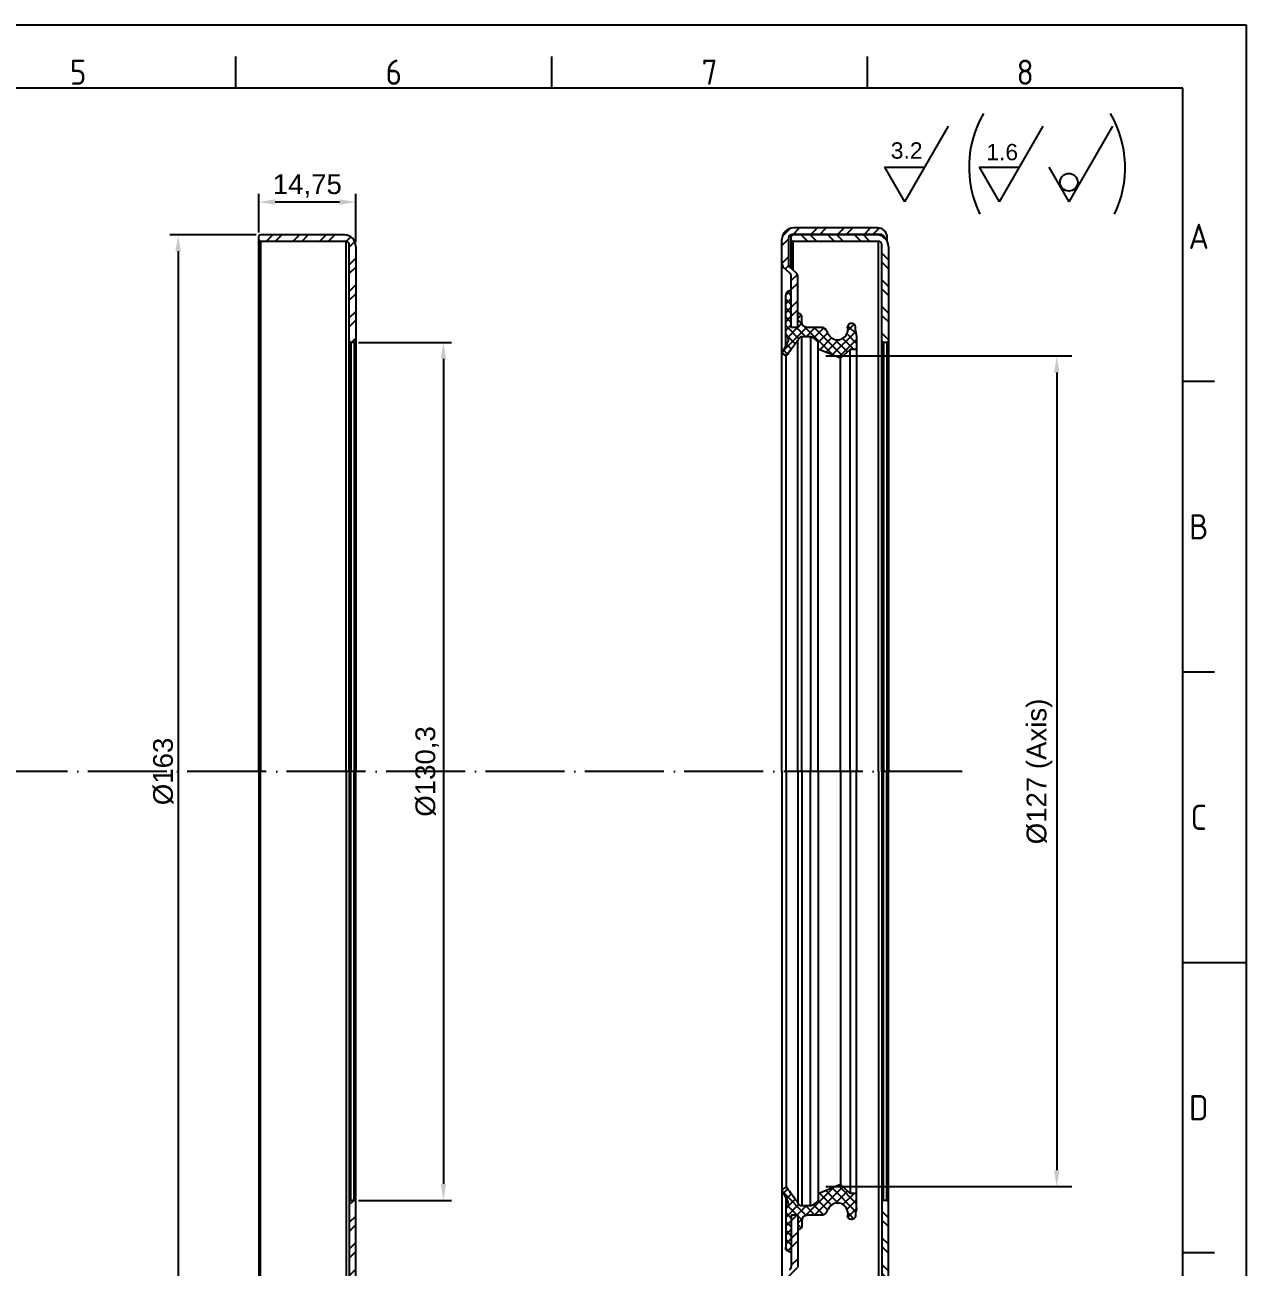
# Model space of a CAD drawing. Header units: millimetres. Extents: x 2461 to 2864, y 1142 to 1427.
# Drawn here: x 2678.4 to 2863.9, y 1237.9 to 1426.5 of the extents above; entities that cross this region are included whole.
import ezdxf
from ezdxf.enums import TextEntityAlignment as Align

# ---------------------------------------------------------------- set-up
doc = ezdxf.new("R2010")
doc.units = ezdxf.units.MM
doc.linetypes.add('ACAD_ISO04W100', pattern=[30, 24, -3, 0, -3])
doc.linetypes.add('ACAD_ISO05W100', pattern=[33, 24, -3, 0, -3, 0, -3])
for name, color, linetype, lineweight in [('AM_0', 7, 'Continuous', 25), ('AM_4', 1, 'ACAD_ISO04W100', 25), ('AM_5', 3, 'Continuous', 25), ('AM_BOR', 2, 'ACAD_ISO05W100', 35)]:
    doc.layers.add(name, color=color, linetype=linetype, lineweight=lineweight)
doc.styles.add('ACISOTS', font='isocp.shx', dxfattribs={"height": 1})
doc.styles.get("Standard").update_dxf_attribs({"font": 'arial.ttf'})
doc.dimstyles.new('ISO-25', dxfattribs={"dimtxt": 3, "dimasz": 2.5, "dimexe": 1.25, "dimexo": 0.625, "dimtad": 1, "dimtxsty": 'Standard', "dimcen": 2.5, "dimadec": 0, "dimazin": 0, "dimtfac": 1, "dimtmove": 0, "dimatfit": 3, "dimfxl": 1, "dimarcsym": 0})
pattern_1 = [(45, (843.178, 26.0278), (-2.0205576, 2.0205576), []), (45, (844.525, 26.0278), (-2.0205576, 2.0205576), [])]
pattern_2 = [(135, (843.178, 26.0278), (-2.0205576, -2.0205576), []), (135, (843.178, 27.3749), (-2.0205576, -2.0205576), [])]
pattern_3 = [(135, (843.1781, 26.0278), (-0.6735192, -0.6735192), []), (225, (843.1781, 26.0278), (0.6735192, -0.6735192), [])]

# ---------------------------------------------------------------- blocks, each defined once
blk = doc.blocks.new('A3 ZTL')
for p, q in [((401.17, 280.82), (19.57, 280.82)), ((401.17, 9.78), (401.17, 280.82))]:
    blk.add_line(p, q)
at = {"layer": 'AM_BOR', "color": 135, "linetype": 'Continuous', "lineweight": 25}
for p, q in [((0, 290.61), (410.96, 290.61)), ((410.96, 290.61), (410.96, 0))]:
    blk.add_line(p, q, dxfattribs=at)
at = {"layer": 'AM_BOR', "color": 135, "lineweight": 25}
for p, q in [((254.4, 280.82), (254.4, 285.71)), ((303.33, 280.82), (303.33, 285.71)), ((352.25, 280.82), (352.25, 285.71)), ((406.07, 235.32), (401.17, 235.32)), ((406.07, 190.31), (401.17, 190.31)), ((401.17, 145.3), (410.96, 145.3)), ((406.07, 100.29), (401.17, 100.29))]:
    blk.add_line(p, q, dxfattribs=at)
at = {"layer": 'AM_BOR', "color": 135, "lineweight": 25, "style": 'ACISOTS'}
for s, p in [('5', (229.94, 283.27)), ('6', (278.86, 283.27)), ('7', (327.79, 283.27)), ('8', (376.71, 283.27)), ('A', (403.62, 257.83)), ('B', (403.62, 212.82)), ('C', (403.62, 167.81)), ('D', (403.62, 122.8))]:
    blk.add_text(s, height=3.91, dxfattribs=at).set_placement(p, align=Align.MIDDLE)
blk = doc.blocks.new('*D84')
at = {"layer": 'AM_5', "color": 0, "lineweight": -2, "transparency": 16777216}
for p, q in [((2713.58, 1394.64), (2700.45, 1394.64)), ((2701.7, 1392.14), (2701.7, 1234.14)), ((2713.58, 1231.64), (2700.45, 1231.64))]:
    blk.add_line(p, q, dxfattribs=at)
at = {"layer": 'AM_5', "color": 0, "transparency": 16777216}
for points in [[(2701.29, 1392.14), (2702.12, 1392.14), (2701.7, 1394.64)], [(2701.29, 1234.14), (2702.12, 1234.14), (2701.7, 1231.64)]]:
    blk.add_solid(points, dxfattribs=at)
at = {"layer": 'Defpoints', "color": 0, "transparency": 16777216}
for p in [(2714.2, 1394.64), (2701.7, 1231.64), (2714.2, 1231.64)]:
    blk.add_point(p, dxfattribs=at)
at = {"layer": 'AM_5', "color": 0, "transparency": 16777216, "insert": (2699.46, 1313.14), "char_height": 3, "attachment_point": 5, "rotation": 90}
blk.add_mtext('%%C163', dxfattribs=at)
blk = doc.blocks.new('*D85')
at = {"layer": 'AM_5', "color": 0, "lineweight": -2, "transparency": 16777216}
for p, q in [((2713.95, 1395.02), (2713.95, 1400.88)), ((2728.7, 1393.52), (2728.7, 1400.88)), ((2716.45, 1399.63), (2726.2, 1399.63))]:
    blk.add_line(p, q, dxfattribs=at)
at = {"layer": 'AM_5', "color": 0, "transparency": 16777216}
for points in [[(2716.45, 1400.05), (2716.45, 1399.21), (2713.95, 1399.63)], [(2726.2, 1400.05), (2726.2, 1399.21), (2728.7, 1399.63)]]:
    blk.add_solid(points, dxfattribs=at)
at = {"layer": 'Defpoints', "color": 0, "transparency": 16777216}
for p in [(2728.7, 1399.63), (2713.95, 1394.39), (2728.7, 1392.89)]:
    blk.add_point(p, dxfattribs=at)
at = {"layer": 'AM_5', "color": 0, "transparency": 16777216, "insert": (2721.33, 1402.06), "char_height": 3, "attachment_point": 5}
blk.add_mtext('14,75', dxfattribs=at)
blk = doc.blocks.new('*D86')
at = {"layer": 'AM_5', "color": 0, "lineweight": -2, "transparency": 16777216}
for p, q in [((2729.08, 1378.29), (2743.25, 1378.29)), ((2742, 1375.79), (2742, 1250.49)), ((2729.08, 1247.99), (2743.25, 1247.99))]:
    blk.add_line(p, q, dxfattribs=at)
at = {"layer": 'AM_5', "color": 0, "transparency": 16777216}
for points in [[(2741.59, 1375.79), (2742.42, 1375.79), (2742, 1378.29)], [(2741.59, 1250.49), (2742.42, 1250.49), (2742, 1247.99)]]:
    blk.add_solid(points, dxfattribs=at)
at = {"layer": 'Defpoints', "color": 0, "transparency": 16777216}
for p in [(2728.45, 1378.29), (2728.45, 1247.99), (2742, 1247.99)]:
    blk.add_point(p, dxfattribs=at)
at = {"layer": 'AM_5', "color": 0, "transparency": 16777216, "insert": (2739.53, 1313.14), "char_height": 3, "attachment_point": 5, "rotation": 90}
blk.add_mtext('%%c130,3', dxfattribs=at)
blk = doc.blocks.new('*D114')
at = {"layer": 'AM_5', "color": 0, "lineweight": -2, "transparency": 16777216}
for p, q in [((2836.82, 1376.23), (2833.92, 1376.23)), ((2835.17, 1373.73), (2835.17, 1252.56)), ((2836.82, 1250.06), (2833.92, 1250.06))]:
    blk.add_line(p, q, dxfattribs=at)
at = {"layer": 'AM_5', "color": 0, "transparency": 16777216}
for points in [[(2834.75, 1373.73), (2835.58, 1373.73), (2835.17, 1376.23)], [(2834.75, 1252.56), (2835.58, 1252.56), (2835.17, 1250.06)]]:
    blk.add_solid(points, dxfattribs=at)
at = {"layer": 'Defpoints', "color": 0, "transparency": 16777216}
for p in [(2837.44, 1376.23), (2835.17, 1250.06), (2837.44, 1250.06)]:
    blk.add_point(p, dxfattribs=at)
at = {"layer": 'AM_5', "color": 0, "transparency": 16777216, "insert": (2832.54, 1313.14), "char_height": 3, "attachment_point": 5, "rotation": 90}
blk.add_mtext('%%C127 (Axis)', dxfattribs=at)

msp = doc.modelspace()

# ---------------------------------------------------------------- hatches: boundary and pattern name
at = {"layer": 'AM_4'}
h = msp.add_hatch(dxfattribs=at)
h.set_pattern_fill('ANSI32', color=256, scale=0.3)
h.set_pattern_definition(pattern_1)
h.paths.add_polyline_path([(2808.452, 1394.695, -0.3371882), (2808.934, 1394.328, 0.8733857), (2809.425, 1394.395, 0.3755653), (2807.939, 1395.695), (2795.175, 1395.695, 0.4142136), (2793.425, 1393.945), (2793.425, 1390.231, 0.2136499), (2793.676, 1389.671), (2794.537, 1388.903, -0.1815679), (2794.836, 1388.369), (2794.836, 1380.545), (2795.814, 1380.545), (2795.814, 1388.438, 0.1689803), (2795.575, 1388.869), (2794.676, 1389.671, -0.2136499), (2794.425, 1390.231), (2794.425, 1394.195, -0.4142136), (2794.925, 1394.695)])
h = msp.add_hatch(dxfattribs=at)
h.set_pattern_fill('ANSI32', color=256, scale=0.3, angle=90)
h.set_pattern_definition(pattern_2)
h.paths.add_polyline_path([(2795.095, 1394.645, 0.4142136), (2794.845, 1394.395), (2794.845, 1393.895, 0.4142136), (2795.095, 1393.645), (2808.095, 1393.645, -0.4142136), (2808.595, 1393.145), (2808.595, 1378.545, 0.4142136), (2808.845, 1378.295), (2809.345, 1378.295, 0.4142136), (2809.595, 1378.545), (2809.595, 1392.895, 0.4142136), (2807.845, 1394.645)])
h = msp.add_hatch(dxfattribs=at)
h.set_pattern_fill('ANSI37', color=256, scale=0.3, angle=90)
h.set_pattern_definition(pattern_3)
edge = h.paths.add_edge_path()
edge.add_line((2796.403, 1379.148), (2797.736, 1379.148))
edge.add_spline(control_points=[(2797.736, 1379.148), (2797.772, 1379.144), (2797.854, 1379.135), (2797.983, 1379.081), (2798.199, 1378.964), (2798.513, 1378.736), (2798.762, 1378.521), (2798.903, 1378.398)], knot_values=[0, 0, 0, 0, 0.0767993, 0.1747605, 0.2966087, 0.5999998, 1, 1, 1, 1], degree=3, periodic=0)
edge.add_line((2798.903, 1378.398), (2798.903, 1377.287))
edge.add_line((2798.903, 1377.287), (2802.297, 1375.895))
edge.add_line((2802.297, 1375.895), (2803.781, 1377.237))
edge.add_line((2803.781, 1377.237), (2804.77, 1377.237))
edge.add_line((2804.77, 1377.237), (2804.77, 1379.354))
edge.add_spline(control_points=[(2804.77, 1379.354), (2804.724, 1379.56), (2804.644, 1379.922), (2804.592, 1380.431), (2804.598, 1380.825), (2804.422, 1381.047), (2804.278, 1381.142), (2804.12, 1381.199), (2803.926, 1381.194), (2803.716, 1381.146), (2803.541, 1381.022), (2803.445, 1380.88), (2803.399, 1380.752), (2803.388, 1380.675), (2803.384, 1380.644)], knot_values=[0, 0, 0, 0, 0.2027769, 0.3567397, 0.4999371, 0.563477, 0.6209752, 0.6654916, 0.7234103, 0.8055841, 0.8702044, 0.9247538, 0.969664, 1, 1, 1, 1], degree=3, periodic=0)
edge.add_spline(control_points=[(2803.384, 1380.644), (2803.396, 1380.587), (2803.416, 1380.499), (2803.428, 1380.391), (2803.432, 1380.33), (2803.433, 1380.295), (2803.433, 1380.275), (2803.433, 1380.264), (2803.433, 1380.258), (2803.433, 1380.255), (2803.433, 1380.253), (2803.433, 1380.252), (2803.433, 1380.251), (2803.433, 1380.25)], knot_values=[0, 0, 0, 0, 0.434318, 0.6811717, 0.8207682, 0.8994064, 0.9435959, 0.968391, 0.9822918, 0.9900812, 0.9944447, 0.9968888, 1, 1, 1, 1], degree=3, periodic=0)
edge.add_line((2803.447, 1380.316), (2803.409, 1380.127))
edge.add_arc((2801.873, 1380.236), 1.539, 203.15587, 355.952, ccw=False)
edge.add_arc((2798.035, 1378.583), 2.64, 23.38835, 33.5075)
edge.add_spline(control_points=[(2800.236, 1380.04), (2800.177, 1380.129), (2800.066, 1380.293), (2799.862, 1380.46), (2799.66, 1380.543), (2799.533, 1380.544), (2799.47, 1380.545)], knot_values=[0, 0, 0, 0, 0.3320106, 0.6095635, 0.8057655, 1, 1, 1, 1], degree=3, periodic=0)
edge.add_line((2799.47, 1380.545), (2797.283, 1380.545))
edge.add_spline(control_points=[(2797.559, 1380.545), (2797.442, 1380.549), (2797.228, 1380.556), (2796.936, 1380.629), (2796.695, 1380.761), (2796.513, 1380.978), (2796.477, 1381.165), (2796.459, 1381.262)], knot_values=[0, 0, 0, 0, 0.240031, 0.4409561, 0.6128929, 0.7996563, 1, 1, 1, 1], degree=3, periodic=0)
edge.add_line((2796.459, 1381.262), (2796.459, 1382.139))
edge.add_spline(control_points=[(2796.459, 1382.139), (2796.445, 1382.231), (2796.419, 1382.412), (2796.186, 1382.659), (2795.971, 1382.751), (2795.836, 1382.809)], knot_values=[0, 0, 0, 0, 0.2804302, 0.5515896, 1, 1, 1, 1], degree=3, periodic=0)
edge.add_spline(control_points=[(2795.836, 1382.809), (2795.829, 1382.812), (2795.822, 1382.815), (2795.814, 1382.818)], knot_values=[1, 1, 1, 1, 1.0247496, 1.0247496, 1.0247496, 1.0247496], degree=3, periodic=0)
edge.add_line((2795.814, 1382.818), (2795.814, 1380.545))
edge.add_line((2795.814, 1380.545), (2794.836, 1380.545))
edge.add_line((2794.836, 1380.545), (2794.836, 1386.173))
edge.add_spline(control_points=[(2794.836, 1386.173), (2794.74, 1386.156), (2794.563, 1386.126), (2794.329, 1386.033), (2794.143, 1385.9), (2794.012, 1385.706), (2793.999, 1385.549), (2793.992, 1385.469)], knot_values=[0, 0, 0, 0, 0.2411342, 0.4435943, 0.616781, 0.8032182, 1, 1, 1, 1], degree=3, periodic=0)
edge.add_line((2793.992, 1385.469), (2793.992, 1379.61))
edge.add_spline(control_points=[(2794.014, 1379.581), (2794.109, 1379.474), (2794.256, 1379.309), (2794.376, 1379.037), (2794.389, 1378.887), (2794.395, 1378.815)], knot_values=[0, 0, 0, 0, 0.4876586, 0.7530821, 1, 1, 1, 1], degree=3, periodic=0)
edge.add_spline(control_points=[(2794.395, 1378.815), (2794.386, 1378.722), (2794.368, 1378.55), (2794.282, 1378.4), (2794.242, 1378.331)], knot_values=[0, 0, 0, 0, 0.5372086, 1, 1, 1, 1], degree=3, periodic=0)
edge.add_line((2794.242, 1378.331), (2793.425, 1376.725))
edge.add_line((2793.425, 1376.725), (2793.425, 1376.674))
edge.add_line((2793.425, 1376.674), (2794.082, 1376.242))
edge.add_spline(control_points=[(2794.082, 1376.242), (2794.318, 1376.562), (2794.739, 1377.131), (2795.298, 1377.898), (2795.714, 1378.464), (2795.934, 1378.789), (2796.019, 1378.914)], knot_values=[0, 0, 0, 0, 0.361332, 0.6429282, 0.8636613, 1, 1, 1, 1], degree=3, periodic=0)
edge.add_spline(control_points=[(2796.019, 1378.914), (2796.04, 1378.947), (2796.081, 1379.011), (2796.167, 1379.091), (2796.276, 1379.146), (2796.361, 1379.147), (2796.403, 1379.148)], knot_values=[0, 0, 0, 0, 0.2521691, 0.4749078, 0.7351688, 1, 1, 1, 1], degree=3, periodic=0)
h = msp.add_hatch(dxfattribs=at)
h.set_pattern_fill('ANSI37', color=256, scale=0.3, angle=90)
h.set_pattern_definition(pattern_3)
edge = h.paths.add_edge_path()
edge.add_spline(control_points=[(2796.019, 1247.376), (2795.934, 1247.501), (2795.714, 1247.826), (2795.298, 1248.392), (2794.739, 1249.159), (2794.318, 1249.728), (2794.082, 1250.048)], knot_values=[0, 0, 0, 0, 0.1363387, 0.3570718, 0.638668, 1, 1, 1, 1], degree=3, periodic=0)
edge.add_line((2794.082, 1250.048), (2793.425, 1249.616))
edge.add_line((2793.425, 1249.616), (2793.425, 1249.565))
edge.add_line((2793.425, 1249.565), (2794.35, 1247.747))
edge.add_spline(control_points=[(2794.242, 1247.959), (2794.282, 1247.89), (2794.368, 1247.74), (2794.386, 1247.568), (2794.395, 1247.475)], knot_values=[0, 0, 0, 0, 0.4627914, 1, 1, 1, 1], degree=3, periodic=0)
edge.add_spline(control_points=[(2794.395, 1247.475), (2794.389, 1247.403), (2794.376, 1247.253), (2794.256, 1246.981), (2794.109, 1246.816), (2794.014, 1246.709)], knot_values=[0, 0, 0, 0, 0.2469179, 0.5123414, 1, 1, 1, 1], degree=3, periodic=0)
edge.add_line((2793.992, 1246.68), (2793.992, 1240.821))
edge.add_spline(control_points=[(2793.992, 1240.821), (2793.999, 1240.741), (2794.012, 1240.584), (2794.143, 1240.39), (2794.329, 1240.257), (2794.563, 1240.164), (2794.74, 1240.134), (2794.836, 1240.117)], knot_values=[0, 0, 0, 0, 0.1967818, 0.383219, 0.5564057, 0.7588658, 1, 1, 1, 1], degree=3, periodic=0)
edge.add_line((2794.836, 1240.117), (2794.836, 1245.745))
edge.add_line((2794.836, 1245.745), (2795.814, 1245.745))
edge.add_line((2795.814, 1245.745), (2795.814, 1243.472))
edge.add_spline(control_points=[(2795.814, 1243.472), (2795.822, 1243.475), (2795.829, 1243.478), (2795.836, 1243.481)], knot_values=[1, 1, 1, 1, 1.0247496, 1.0247496, 1.0247496, 1.0247496], degree=3, periodic=0)
edge.add_spline(control_points=[(2795.836, 1243.481), (2795.971, 1243.539), (2796.186, 1243.631), (2796.419, 1243.878), (2796.445, 1244.059), (2796.459, 1244.151)], knot_values=[0, 0, 0, 0, 0.4484104, 0.7195698, 1, 1, 1, 1], degree=3, periodic=0)
edge.add_line((2796.459, 1244.151), (2796.459, 1245.271))
edge.add_spline(control_points=[(2796.459, 1245.028), (2796.477, 1245.125), (2796.513, 1245.312), (2796.695, 1245.529), (2796.936, 1245.661), (2797.228, 1245.734), (2797.442, 1245.741), (2797.559, 1245.745)], knot_values=[0, 0, 0, 0, 0.2003437, 0.3871071, 0.5590439, 0.759969, 1, 1, 1, 1], degree=3, periodic=0)
edge.add_line((2797.559, 1245.745), (2799.47, 1245.745))
edge.add_spline(control_points=[(2799.47, 1245.745), (2799.533, 1245.746), (2799.66, 1245.746), (2799.862, 1245.83), (2800.066, 1245.997), (2800.177, 1246.161), (2800.236, 1246.25)], knot_values=[0, 0, 0, 0, 0.1942345, 0.3904365, 0.6679894, 1, 1, 1, 1], degree=3, periodic=0)
edge.add_arc((2798.035, 1247.707), 2.64, 326.4925, 336.61165)
edge.add_arc((2801.873, 1246.054), 1.539, 4.048, 156.84413, ccw=False)
edge.add_line((2803.409, 1246.163), (2803.447, 1245.974))
edge.add_spline(control_points=[(2803.433, 1246.04), (2803.433, 1246.039), (2803.433, 1246.038), (2803.433, 1246.037), (2803.433, 1246.035), (2803.433, 1246.032), (2803.433, 1246.026), (2803.433, 1246.015), (2803.433, 1245.995), (2803.432, 1245.96), (2803.428, 1245.899), (2803.416, 1245.791), (2803.396, 1245.703), (2803.384, 1245.646)], knot_values=[0, 0, 0, 0, 0.0031112, 0.0055553, 0.0099188, 0.0177082, 0.031609, 0.0564041, 0.1005936, 0.1792318, 0.3188283, 0.565682, 1, 1, 1, 1], degree=3, periodic=0)
edge.add_spline(control_points=[(2803.384, 1245.646), (2803.388, 1245.615), (2803.399, 1245.538), (2803.445, 1245.41), (2803.541, 1245.268), (2803.716, 1245.144), (2803.926, 1245.096), (2804.12, 1245.091), (2804.278, 1245.148), (2804.422, 1245.243), (2804.598, 1245.465), (2804.592, 1245.859), (2804.644, 1246.368), (2804.724, 1246.73), (2804.77, 1246.936)], knot_values=[0, 0, 0, 0, 0.030336, 0.0752462, 0.1297956, 0.1944159, 0.2765897, 0.3345084, 0.3790248, 0.436523, 0.5000629, 0.6432603, 0.7972231, 1, 1, 1, 1], degree=3, periodic=0)
edge.add_line((2804.77, 1246.936), (2804.77, 1249.053))
edge.add_line((2804.77, 1249.053), (2803.781, 1249.053))
edge.add_line((2803.781, 1249.053), (2802.297, 1250.395))
edge.add_line((2802.297, 1250.395), (2798.903, 1249.003))
edge.add_line((2798.903, 1249.003), (2798.903, 1247.892))
edge.add_spline(control_points=[(2798.903, 1247.892), (2798.762, 1247.769), (2798.513, 1247.554), (2798.199, 1247.326), (2797.983, 1247.209), (2797.854, 1247.155), (2797.772, 1247.146), (2797.736, 1247.142)], knot_values=[0, 0, 0, 0, 0.4000002, 0.7033913, 0.8252395, 0.9232007, 1, 1, 1, 1], degree=3, periodic=0)
edge.add_line((2797.892, 1247.142), (2796.228, 1247.142))
edge.add_spline(control_points=[(2796.403, 1247.142), (2796.361, 1247.143), (2796.276, 1247.144), (2796.167, 1247.199), (2796.081, 1247.279), (2796.04, 1247.343), (2796.019, 1247.376)], knot_values=[0, 0, 0, 0, 0.2648312, 0.5250922, 0.7478309, 1, 1, 1, 1], degree=3, periodic=0)
h = msp.add_hatch(dxfattribs=at)
h.set_pattern_fill('ANSI32', color=256, scale=0.3, angle=90)
h.set_pattern_definition(pattern_2)
h.paths.add_polyline_path([(2807.845, 1231.645, 0.4142136), (2809.595, 1233.395), (2809.595, 1247.745, 0.4142136), (2809.345, 1247.995), (2808.845, 1247.995, 0.4142136), (2808.595, 1247.745), (2808.595, 1233.145, -0.4142136), (2808.095, 1232.645), (2795.095, 1232.645, 0.4142136), (2794.845, 1232.395), (2794.845, 1231.895, 0.4142136), (2795.095, 1231.645)])
h = msp.add_hatch(dxfattribs=at)
h.set_pattern_fill('ANSI32', color=256, scale=0.3)
h.set_pattern_definition(pattern_1)
h.paths.add_polyline_path([(2794.925, 1231.595, -0.4142136), (2794.425, 1232.095), (2794.425, 1236.059, -0.2136499), (2794.676, 1236.619), (2795.575, 1237.421, 0.2591501), (2795.814, 1238.109), (2795.814, 1245.745), (2794.836, 1245.745), (2794.836, 1238.185, -0.2461582), (2794.575, 1237.421), (2793.676, 1236.619, 0.2136499), (2793.425, 1236.059), (2793.425, 1232.345, 0.4142136), (2795.175, 1230.595), (2807.939, 1230.595, 0.3755653), (2809.425, 1231.895, 0.8733857), (2808.934, 1231.962, -0.3371882), (2808.452, 1231.595)])
at = {"layer": 'AM_5'}
h = msp.add_hatch(dxfattribs=at)
h.set_pattern_fill('ANSI32', color=1, scale=0.3)
h.paths.add_polyline_path([(2726.953, 1394.645), (2714.203, 1394.645, 0.4142136), (2713.953, 1394.395), (2713.953, 1393.895, 0.4142136), (2714.203, 1393.645), (2727.203, 1393.645, -0.4142136), (2727.703, 1393.145), (2727.703, 1378.545, 0.4142136), (2727.953, 1378.295), (2728.453, 1378.295, 0.4142136), (2728.703, 1378.545), (2728.703, 1392.895, 0.4142136)])
h.paths.add_polyline_path([(2728.703, 1247.745, 0.4142136), (2728.453, 1247.995), (2727.953, 1247.995, 0.4142136), (2727.703, 1247.745), (2727.703, 1233.145, -0.4142136), (2727.203, 1232.645), (2714.203, 1232.645, 0.4142136), (2713.953, 1232.395), (2713.953, 1231.895, 0.4142136), (2714.203, 1231.645), (2726.953, 1231.645, 0.4142136), (2728.703, 1233.395)])

# ---------------------------------------------------------------- linework, layer by layer
at = {"layer": 'AM_0'}
for p, q in [((2713.953, 1313.145), (2713.953, 1394.395)), ((2726.953, 1394.645), (2714.203, 1394.645)), ((2794.845, 1389.52), (2794.845, 1394.395)), ((2808.452, 1394.695), (2794.925, 1394.695)), ((2794.925, 1394.579), (2794.925, 1394.69)), ((2807.845, 1394.645), (2795.095, 1394.645)), ((2807.939, 1395.695), (2795.175, 1395.695)), ((2808.452, 1394.536), (2808.452, 1394.69)), ((2809.425, 1393.647), (2809.425, 1394.395)), ((2727.203, 1393.645), (2714.203, 1393.645)), ((2727.703, 1313.145), (2727.703, 1393.145)), ((2728.703, 1392.895), (2728.703, 1313.145)), ((2793.425, 1313.145), (2793.425, 1393.945)), ((2794.425, 1394.195), (2794.425, 1390.231)), ((2795.095, 1393.645), (2795.095, 1389.297)), ((2808.095, 1393.645), (2795.095, 1393.645)), ((2808.095, 1313.145), (2808.095, 1393.64)), ((2808.595, 1313.145), (2808.595, 1393.145)), ((2808.934, 1394.265), (2808.934, 1394.323)), ((2809.595, 1392.895), (2809.595, 1313.145)), ((2794.575, 1388.869), (2793.676, 1389.671)), ((2795.575, 1388.869), (2794.676, 1389.671)), ((2794.836, 1380.545), (2794.836, 1388.369)), ((2795.814, 1380.545), (2795.814, 1388.438)), ((2793.992, 1377.839), (2793.992, 1385.469)), ((2796.459, 1381.262), (2796.459, 1382.139)), ((2795.814, 1380.545), (2794.836, 1380.545)), ((2799.47, 1380.545), (2797.559, 1380.545)), ((2803.433, 1380.25), (2803.409, 1380.127)), ((2804.77, 1379.354), (2804.77, 1313.145)), ((2728.453, 1378.295), (2727.953, 1378.295)), ((2794.242, 1378.331), (2793.406, 1376.687)), ((2795.814, 1313.145), (2795.814, 1378.614)), ((2797.736, 1379.148), (2796.403, 1379.148)), ((2796.459, 1313.145), (2796.459, 1379.148)), ((2797.736, 1379.143), (2797.736, 1313.145)), ((2798.903, 1313.145), (2798.903, 1378.398)), ((2809.345, 1378.295), (2808.845, 1378.295)), ((2808.845, 1378.29), (2808.845, 1313.145)), ((2809.345, 1378.295), (2809.345, 1313.145)), ((2793.406, 1313.145), (2793.406, 1376.687)), ((2794.082, 1376.242), (2793.406, 1376.687)), ((2794.082, 1313.145), (2794.082, 1376.242)), ((2802.297, 1375.895), (2798.903, 1377.287)), ((2803.781, 1377.237), (2802.297, 1375.895)), ((2802.297, 1313.145), (2802.297, 1375.895)), ((2803.781, 1313.145), (2803.781, 1377.237)), ((2804.77, 1377.237), (2803.781, 1377.237)), ((2713.953, 1313.145), (2713.953, 1231.895)), ((2727.703, 1313.145), (2727.703, 1233.145)), ((2728.703, 1233.395), (2728.703, 1313.145)), ((2793.406, 1313.145), (2793.406, 1249.603)), ((2793.425, 1313.145), (2793.425, 1232.345)), ((2794.082, 1313.145), (2794.082, 1250.048)), ((2795.814, 1313.145), (2795.814, 1247.676)), ((2796.459, 1313.145), (2796.459, 1247.142)), ((2797.736, 1247.147), (2797.736, 1313.145)), ((2798.903, 1313.145), (2798.903, 1247.892)), ((2802.297, 1313.145), (2802.297, 1250.395)), ((2803.781, 1313.145), (2803.781, 1249.053)), ((2804.77, 1246.936), (2804.77, 1313.145)), ((2808.095, 1313.145), (2808.095, 1232.65)), ((2808.595, 1313.145), (2808.595, 1233.145)), ((2808.845, 1248), (2808.845, 1313.145)), ((2809.345, 1247.995), (2809.345, 1313.145)), ((2809.595, 1233.395), (2809.595, 1313.145)), ((2794.082, 1250.048), (2793.406, 1249.603)), ((2794.242, 1247.959), (2793.406, 1249.603)), ((2802.297, 1250.395), (2798.903, 1249.003)), ((2803.781, 1249.053), (2802.297, 1250.395)), ((2728.453, 1247.995), (2727.953, 1247.995)), ((2793.992, 1248.451), (2793.992, 1240.821)), ((2804.77, 1249.053), (2803.781, 1249.053)), ((2809.345, 1247.995), (2808.845, 1247.995)), ((2795.814, 1245.745), (2794.836, 1245.745)), ((2794.836, 1245.745), (2794.836, 1237.921)), ((2795.814, 1245.745), (2795.814, 1237.852)), ((2797.736, 1247.142), (2796.403, 1247.142)), ((2799.47, 1245.745), (2797.559, 1245.745)), ((2803.433, 1246.04), (2803.409, 1246.163)), ((2796.459, 1245.028), (2796.459, 1244.151))]:
    msp.add_line(p, q, dxfattribs=at)
at = {"layer": 'AM_0', "lineweight": -2}
for p, q in [((2714.203, 1393.645), (2714.203, 1313.145)), ((2727.203, 1313.145), (2727.203, 1393.64)), ((2727.953, 1378.29), (2727.953, 1313.145)), ((2728.453, 1378.295), (2728.453, 1313.145)), ((2714.203, 1232.645), (2714.203, 1313.145)), ((2727.203, 1313.145), (2727.203, 1232.65)), ((2727.953, 1248), (2727.953, 1313.145)), ((2728.453, 1247.995), (2728.453, 1313.145))]:
    msp.add_line(p, q, dxfattribs=at)
at = {"layer": 'AM_0'}
for centre, radius, start, end in [((2714.203, 1394.395), 0.25, 90, 180), ((2726.953, 1392.895), 1.75, 0, 90), ((2795.175, 1393.945), 1.75, 90, 180), ((2794.925, 1394.195), 0.5, 90, 180), ((2795.095, 1394.395), 0.25, 90, 180), ((2807.845, 1392.895), 1.75, 0, 90), ((2807.939, 1394.195), 1.5, 7.66226, 90), ((2808.452, 1394.195), 0.5, 15.46601, 90), ((2809.175, 1394.395), 0.25, 195.46601, 0), ((2714.203, 1393.895), 0.25, 180, 270), ((2727.203, 1393.145), 0.5, 0, 90), ((2795.095, 1393.895), 0.25, 180, 270), ((2808.095, 1393.145), 0.5, 0, 90), ((2794.175, 1390.231), 0.75, 180, 228.2397), ((2795.175, 1390.231), 0.75, 180, 228.2397), ((2793.977, 1388.237), 0.87, 8.75875, 46.55679), ((2795.075, 1388.309), 0.75, 9.87469, 48.2397), ((2798.035, 1378.583), 2.64, 23.2171, 33.5075), ((2801.873, 1380.236), 1.539, 203.44958, 355.952), ((2727.953, 1378.545), 0.25, 180, 270), ((2728.453, 1378.545), 0.25, 270, 0), ((2808.845, 1378.545), 0.25, 180, 270), ((2809.345, 1378.545), 0.25, 270, 0), ((2727.953, 1247.745), 0.25, 90, 180), ((2728.453, 1247.745), 0.25, 0, 90), ((2801.873, 1246.054), 1.539, 4.048, 156.55042), ((2808.845, 1247.745), 0.25, 90, 180), ((2809.345, 1247.745), 0.25, 0, 90), ((2798.035, 1247.707), 2.64, 326.4925, 336.7829), ((2793.977, 1238.053), 0.87, 313.44321, 351.24125)]:
    msp.add_arc(centre, radius, start, end, dxfattribs=at)
for points, knots in [([(2794.836, 1386.173), (2794.74, 1386.156), (2794.563, 1386.126), (2794.329, 1386.033), (2794.143, 1385.9), (2794.012, 1385.706), (2793.999, 1385.549), (2793.992, 1385.469)], [0, 0, 0, 0, 0.2411342, 0.4435943, 0.616781, 0.8032182, 1, 1, 1, 1]), ([(2796.459, 1382.139), (2796.445, 1382.231), (2796.419, 1382.412), (2796.186, 1382.659), (2795.971, 1382.751), (2795.836, 1382.809), (2795.829, 1382.812), (2795.822, 1382.815), (2795.814, 1382.818)], [0, 0, 0, 0, 0.2804302, 0.5515896, 1, 1, 1, 1.0247496, 1.0247496, 1.0247496, 1.0247496]), ([(2797.559, 1380.545), (2797.442, 1380.549), (2797.228, 1380.556), (2796.936, 1380.629), (2796.695, 1380.761), (2796.513, 1380.978), (2796.477, 1381.165), (2796.459, 1381.262)], [0, 0, 0, 0, 0.240031, 0.4409561, 0.6128929, 0.7996563, 1, 1, 1, 1]), ([(2804.77, 1379.354), (2804.724, 1379.56), (2804.644, 1379.922), (2804.592, 1380.431), (2804.598, 1380.825), (2804.422, 1381.047), (2804.278, 1381.142), (2804.12, 1381.199), (2803.926, 1381.194), (2803.716, 1381.146), (2803.541, 1381.022), (2803.445, 1380.88), (2803.399, 1380.752), (2803.388, 1380.675), (2803.384, 1380.644)], [0, 0, 0, 0, 0.2027769, 0.3567397, 0.4999371, 0.563477, 0.6209752, 0.6654916, 0.7234103, 0.8055841, 0.8702044, 0.9247538, 0.969664, 1, 1, 1, 1]), ([(2794.395, 1378.815), (2794.389, 1378.887), (2794.376, 1379.037), (2794.256, 1379.309), (2794.109, 1379.474), (2794.014, 1379.581), (2794.007, 1379.589), (2793.999, 1379.598), (2793.992, 1379.606)], [0, 0, 0, 0, 0.2469179, 0.5123414, 1, 1, 1, 1.0380292, 1.0380292, 1.0380292, 1.0380292]), ([(2800.236, 1380.04), (2800.177, 1380.129), (2800.066, 1380.293), (2799.862, 1380.46), (2799.66, 1380.543), (2799.533, 1380.544), (2799.47, 1380.545)], [0, 0, 0, 0, 0.3320106, 0.6095635, 0.8057655, 1, 1, 1, 1]), ([(2803.433, 1380.25), (2803.433, 1380.251), (2803.433, 1380.252), (2803.433, 1380.253), (2803.433, 1380.255), (2803.433, 1380.258), (2803.433, 1380.264), (2803.433, 1380.275), (2803.433, 1380.295), (2803.432, 1380.33), (2803.428, 1380.391), (2803.416, 1380.499), (2803.396, 1380.587), (2803.384, 1380.644)], [0, 0, 0, 0, 0.00311117, 0.00555526, 0.00991884, 0.01770819, 0.03160898, 0.05640405, 0.10059364, 0.1792318, 0.31882832, 0.56568204, 1, 1, 1, 1]), ([(2796.019, 1378.914), (2795.934, 1378.789), (2795.714, 1378.464), (2795.298, 1377.898), (2794.739, 1377.131), (2794.318, 1376.562), (2794.082, 1376.242)], [0, 0, 0, 0, 0.13633873, 0.35707185, 0.63866798, 1, 1, 1, 1]), ([(2794.395, 1378.815), (2794.386, 1378.722), (2794.368, 1378.55), (2794.282, 1378.4), (2794.242, 1378.331)], [0, 0, 0, 0, 0.53720862, 1, 1, 1, 1]), ([(2796.403, 1379.148), (2796.361, 1379.147), (2796.276, 1379.146), (2796.167, 1379.091), (2796.081, 1379.011), (2796.04, 1378.947), (2796.019, 1378.914)], [0, 0, 0, 0, 0.2648312, 0.5250922, 0.7478309, 1, 1, 1, 1]), ([(2798.903, 1378.398), (2798.762, 1378.521), (2798.513, 1378.736), (2798.199, 1378.964), (2797.983, 1379.081), (2797.854, 1379.135), (2797.772, 1379.144), (2797.736, 1379.148)], [0, 0, 0, 0, 0.4000002, 0.7033913, 0.8252395, 0.9232007, 1, 1, 1, 1]), ([(2796.019, 1247.376), (2795.934, 1247.501), (2795.714, 1247.826), (2795.298, 1248.392), (2794.739, 1249.159), (2794.318, 1249.728), (2794.082, 1250.048)], [0, 0, 0, 0, 0.13633873, 0.35707185, 0.63866798, 1, 1, 1, 1]), ([(2794.395, 1247.475), (2794.389, 1247.403), (2794.376, 1247.253), (2794.256, 1246.981), (2794.109, 1246.816), (2794.014, 1246.709), (2794.007, 1246.701), (2793.999, 1246.692), (2793.992, 1246.684)], [0, 0, 0, 0, 0.2469179, 0.5123414, 1, 1, 1, 1.0380292, 1.0380292, 1.0380292, 1.0380292]), ([(2794.395, 1247.475), (2794.386, 1247.568), (2794.368, 1247.74), (2794.282, 1247.89), (2794.242, 1247.959)], [0, 0, 0, 0, 0.53720862, 1, 1, 1, 1]), ([(2796.403, 1247.142), (2796.361, 1247.143), (2796.276, 1247.144), (2796.167, 1247.199), (2796.081, 1247.279), (2796.04, 1247.343), (2796.019, 1247.376)], [0, 0, 0, 0, 0.2648312, 0.5250922, 0.7478309, 1, 1, 1, 1]), ([(2798.903, 1247.892), (2798.762, 1247.769), (2798.513, 1247.554), (2798.199, 1247.326), (2797.983, 1247.209), (2797.854, 1247.155), (2797.772, 1247.146), (2797.736, 1247.142)], [0, 0, 0, 0, 0.4000002, 0.7033913, 0.8252395, 0.9232007, 1, 1, 1, 1]), ([(2797.559, 1245.745), (2797.442, 1245.741), (2797.228, 1245.734), (2796.936, 1245.661), (2796.695, 1245.529), (2796.513, 1245.312), (2796.477, 1245.125), (2796.459, 1245.028)], [0, 0, 0, 0, 0.240031, 0.4409561, 0.6128929, 0.7996563, 1, 1, 1, 1]), ([(2800.236, 1246.25), (2800.177, 1246.161), (2800.066, 1245.997), (2799.862, 1245.83), (2799.66, 1245.746), (2799.533, 1245.746), (2799.47, 1245.745)], [0, 0, 0, 0, 0.3320106, 0.6095635, 0.8057655, 1, 1, 1, 1]), ([(2804.77, 1246.936), (2804.724, 1246.73), (2804.644, 1246.368), (2804.592, 1245.859), (2804.598, 1245.465), (2804.422, 1245.243), (2804.278, 1245.148), (2804.12, 1245.091), (2803.926, 1245.096), (2803.716, 1245.144), (2803.541, 1245.268), (2803.445, 1245.41), (2803.399, 1245.538), (2803.388, 1245.615), (2803.384, 1245.646)], [0, 0, 0, 0, 0.2027769, 0.3567397, 0.4999371, 0.563477, 0.6209752, 0.6654916, 0.7234103, 0.8055841, 0.8702044, 0.9247538, 0.969664, 1, 1, 1, 1]), ([(2803.433, 1246.04), (2803.433, 1246.039), (2803.433, 1246.038), (2803.433, 1246.037), (2803.433, 1246.035), (2803.433, 1246.032), (2803.433, 1246.026), (2803.433, 1246.015), (2803.433, 1245.995), (2803.432, 1245.96), (2803.428, 1245.899), (2803.416, 1245.791), (2803.396, 1245.703), (2803.384, 1245.646)], [0, 0, 0, 0, 0.00311117, 0.00555526, 0.00991884, 0.01770819, 0.03160898, 0.05640405, 0.10059364, 0.1792318, 0.31882832, 0.56568204, 1, 1, 1, 1]), ([(2796.459, 1244.151), (2796.445, 1244.059), (2796.419, 1243.878), (2796.186, 1243.631), (2795.971, 1243.539), (2795.836, 1243.481), (2795.829, 1243.478), (2795.822, 1243.475), (2795.814, 1243.472)], [0, 0, 0, 0, 0.2804302, 0.5515896, 1, 1, 1, 1.0247496, 1.0247496, 1.0247496, 1.0247496]), ([(2794.836, 1240.117), (2794.74, 1240.134), (2794.563, 1240.164), (2794.329, 1240.257), (2794.143, 1240.39), (2794.012, 1240.584), (2793.999, 1240.741), (2793.992, 1240.821)], [0, 0, 0, 0, 0.2411342, 0.4435943, 0.616781, 0.8032182, 1, 1, 1, 1])]:
    msp.add_open_spline(points, degree=3, knots=knots, dxfattribs=at)
at = {"layer": 'AM_4', "ltscale": 0.5}
msp.add_line((2820.787, 1313.145), (2517.22, 1313.145), dxfattribs=at)
at = {"layer": 'AM_5'}
for p, q in [((2818.682, 1411.168), (2812.042, 1399.668)), ((2833.06, 1411.168), (2826.421, 1399.668)), ((2843.633, 1411.168), (2836.993, 1399.668)), ((2809.024, 1404.895), (2815.06, 1404.895)), ((2809.024, 1404.895), (2812.042, 1399.668)), ((2823.403, 1404.895), (2829.439, 1404.895)), ((2823.403, 1404.895), (2826.421, 1399.668)), ((2833.975, 1404.895), (2836.993, 1399.668)), ((2837.442, 1376.227), (2800.088, 1376.227)), ((2837.442, 1250.063), (2800.088, 1250.063))]:
    msp.add_line(p, q, dxfattribs=at)
msp.add_circle((2837.005, 1402.63), 1.338, dxfattribs=at)
for centre, start, end in [((2838.085, 1404.884), 149.81687, 205.95777), ((2829.299, 1404.884), 334.04223, 30.18313)]:
    msp.add_arc(centre, 16.253, start, end, dxfattribs=at)

# ---------------------------------------------------------------- block references
at = {"linetype": 'ByBlock', "lineweight": 0, "xscale": 0.9801000000000002, "yscale": 0.9801000000000002, "zscale": 0.9801000000000002}
msp.add_blockref('A3 ZTL', (2461.153, 1141.711), dxfattribs=at)

# ---------------------------------------------------------------- texts
at = {"layer": 'AM_5', "char_height": 2.484, "attachment_point": 1}
for s, insert in [('3.2', (2809.956, 1408.69)), ('1.6', (2824.465, 1408.45))]:
    msp.add_mtext_dynamic_manual_height_columns(s, width=18.23779, gutter_width=12.5, heights=[0], dxfattribs=dict(at, insert=insert))

# ---------------------------------------------------------------- dimensions: what is measured, and where the dimension line sits
at = {"layer": 'AM_5'}
dim = msp.add_linear_dim(base=(2728.703, 1399.629), p1=(2713.953, 1394.395), p2=(2728.703, 1392.895), dimstyle='ISO-25', dxfattribs=at)
dim.commit()
dim.dimension.update_dxf_attribs({"geometry": '*D85', "text_midpoint": (2721.328, 1402.057)})
for base, p1, p2, text, picture, middle in [((2701.703, 1231.645), (2714.203, 1394.645), (2714.203, 1231.645), '%%C163', '*D84', (2699.463, 1313.145)), ((2742.004, 1247.995), (2728.453, 1378.295), (2728.453, 1247.995), '%%c130,3', '*D86', (2739.527, 1313.145)), ((2835.166, 1250.063), (2837.442, 1376.227), (2837.442, 1250.063), '%%C127 (Axis)', '*D114', (2832.545, 1313.145))]:
    dim = msp.add_linear_dim(base=base, p1=p1, p2=p2, angle=90, text=text, dimstyle='ISO-25', dxfattribs=at)
    dim.commit()
    dim.dimension.update_dxf_attribs({"geometry": picture, "text_midpoint": middle})

doc.saveas('drawing.dxf')
